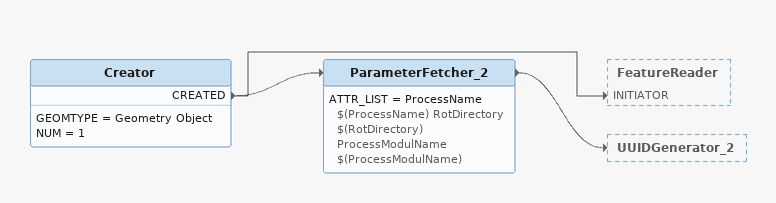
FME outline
Creator
    GEOMTYPE = Geometry Object
    NUM = 1
    CREATED -> FeatureReader [INITIATOR]
    CREATED -> ParameterFetcher_2
ParameterFetcher_2
    ATTR_LIST = ProcessName $(ProcessName) RotDirectory $(RotDirectory) ProcessModulName $(ProcessModulName)
    -> UUIDGenerator_2
